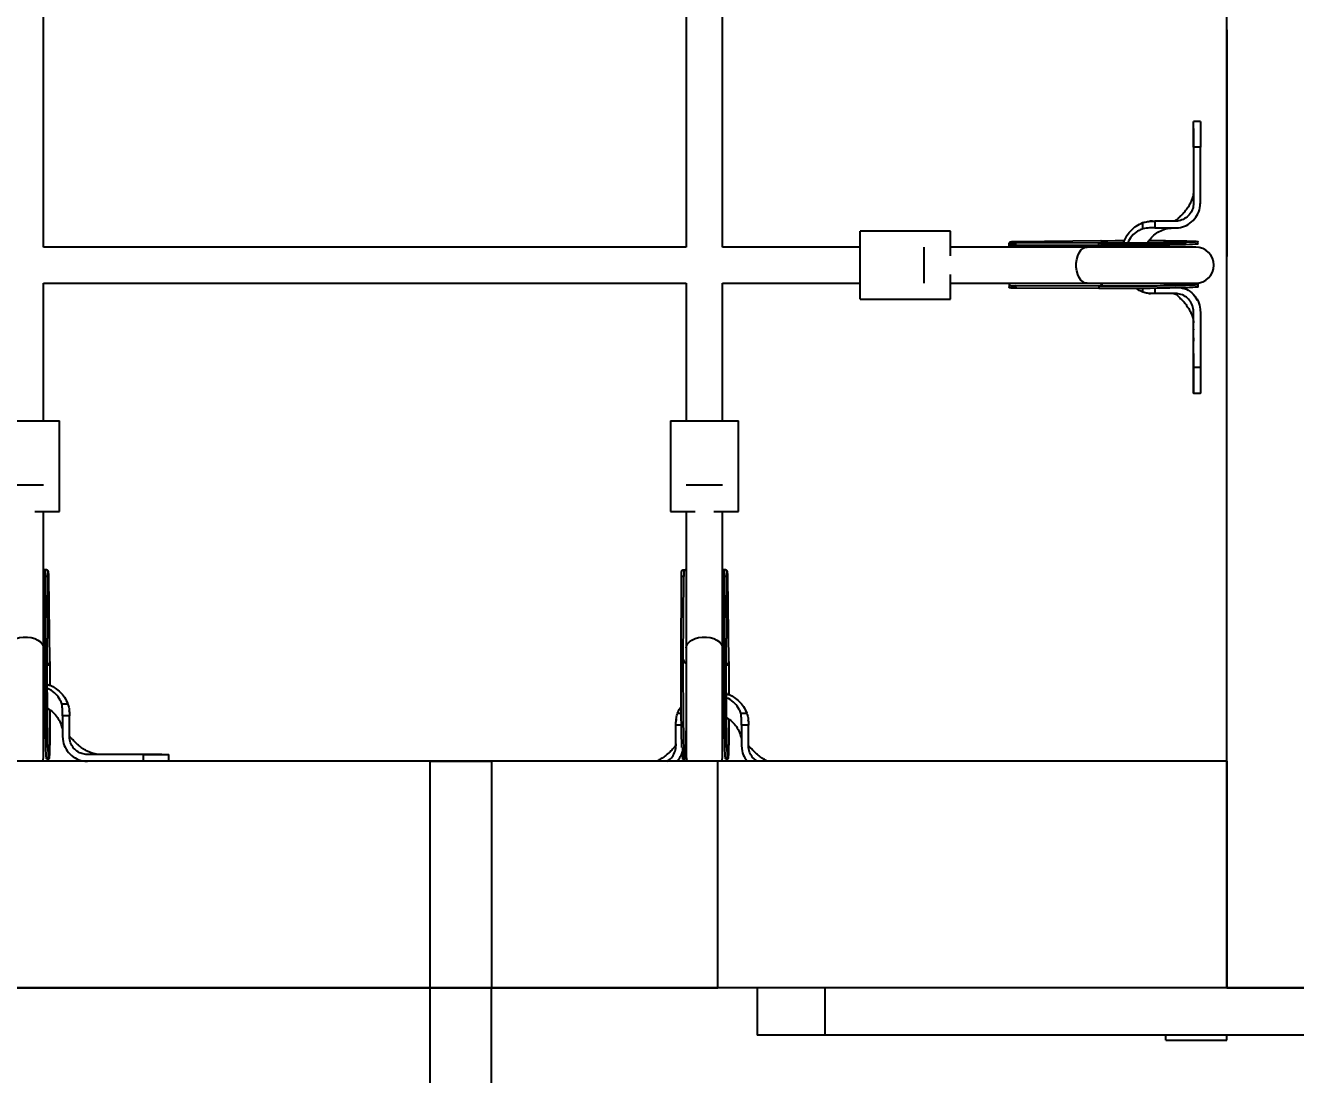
# Model space of a CAD drawing. Header units: millimetres. Extents: x -5107 to 5368, y -4871 to 3692.
# Drawn here: x -513 to 48, y -847 to -383 of the extents above; entities that cross this region are included whole.
import ezdxf

# ---------------------------------------------------------------- set-up
doc = ezdxf.new("R2010")
doc.units = ezdxf.units.MM
for name, color, linetype in [('DIKOM_ОБЪЕКТ', 7, 'Continuous'), ('DIKOM_РАЗМЕР_ЗОНА', 7, 'Continuous'), ('DIKOM_РАЗМЕР_ОБЪЕКТА', 7, 'Continuous')]:
    doc.layers.add(name, color=color, linetype=linetype)
doc.styles.add('style1', font='arial.ttf', dxfattribs={"width": 0.8})
doc.dimstyles.new('1-50', dxfattribs={"dimtxt": 300, "dimasz": 200, "dimexe": 100, "dimexo": 0, "dimgap": 100, "dimtad": 1, "dimdec": 0, "dimtxsty": 'style1', "dimcen": 0, "dimclrd": 7, "dimclre": 7, "dimadec": 1, "dimazin": 2, "dimtfac": 1, "dimtdec": 0, "dimtmove": 0, "dimatfit": 3, "dimfxl": 0, "dimlwd": 25, "dimlwe": 18, "dimarcsym": 0})

# ---------------------------------------------------------------- blocks, each defined once
blk = doc.blocks.new('*D0')
at = {"layer": 'Defpoints', "color": 0, "transparency": 16777216}
for p in [(3367.78, -130.77), (-2832.22, -728.12), (3367.78, -4175)]:
    blk.add_point(p, dxfattribs=at)
at = {"layer": 'DIKOM_РАЗМЕР_ОБЪЕКТА', "color": 7, "lineweight": 18, "transparency": 16777216}
for p, q in [((3367.78, -130.77), (3367.78, -4275)), ((-2832.22, -728.12), (-2832.22, -4275))]:
    blk.add_line(p, q, dxfattribs=at)
at = {"layer": 'DIKOM_РАЗМЕР_ОБЪЕКТА', "color": 7, "lineweight": 25, "transparency": 16777216}
blk.add_line((-2632.22, -4175), (3167.78, -4175), dxfattribs=at)
at = {"layer": 'DIKOM_РАЗМЕР_ОБЪЕКТА', "color": 7, "transparency": 16777216}
for points in [[(-2632.22, -4141.67), (-2632.22, -4208.33), (-2832.22, -4175)], [(3167.78, -4141.67), (3167.78, -4208.33), (3367.78, -4175)]]:
    blk.add_solid(points, dxfattribs=at)
at = {"layer": 'DIKOM_РАЗМЕР_ОБЪЕКТА', "color": 0, "transparency": 16777216, "insert": (267.78, -3921.83), "char_height": 300, "attachment_point": 5, "style": 'style1'}
blk.add_mtext('6200', dxfattribs=at)
blk = doc.blocks.new('*D2')
at = {"layer": 'Defpoints', "color": 0, "transparency": 16777216}
for p in [(5367.78, -33.29), (-4332.22, -586.39), (5367.78, -4770.51)]:
    blk.add_point(p, dxfattribs=at)
at = {"layer": 'DIKOM_РАЗМЕР_ЗОНА', "color": 7, "lineweight": 18, "transparency": 16777216}
for p, q in [((5367.78, -33.29), (5367.78, -4870.51)), ((-4332.22, -586.39), (-4332.22, -4870.51))]:
    blk.add_line(p, q, dxfattribs=at)
at = {"layer": 'DIKOM_РАЗМЕР_ЗОНА', "color": 7, "lineweight": 25, "transparency": 16777216}
blk.add_line((-4132.22, -4770.51), (5167.78, -4770.51), dxfattribs=at)
at = {"layer": 'DIKOM_РАЗМЕР_ЗОНА', "color": 7, "transparency": 16777216}
for points in [[(-4132.22, -4737.18), (-4132.22, -4803.85), (-4332.22, -4770.51)], [(5167.78, -4737.18), (5167.78, -4803.85), (5367.78, -4770.51)]]:
    blk.add_solid(points, dxfattribs=at)
at = {"layer": 'DIKOM_РАЗМЕР_ЗОНА', "color": 0, "transparency": 16777216, "insert": (517.78, -4517.34), "char_height": 300, "attachment_point": 5, "style": 'style1'}
blk.add_mtext('9700', dxfattribs=at)

msp = doc.modelspace()

# ---------------------------------------------------------------- linework, layer by layer
at = {"layer": 'DIKOM_ОБЪЕКТ'}
for p, q in [((17.78, -808.29), (17.78, 491.71)), ((-505.09, -481.17), (-505.09, -197.17)), ((-221.09, -197.17), (-221.09, -481.17)), ((-205.09, -481.17), (-205.09, -197.17)), ((17.78, -385.29), (17.78, -485.29)), ((6.03, -425.72), (3.03, -425.72)), ((3.03, -432.86), (3.03, -425.75)), ((3.03, -437.01), (3.03, -461.71)), ((6.03, -437.01), (3.03, -437.01)), ((6.03, -461.72), (6.03, -437.01)), ((-19.32, -473.11), (-19.32, -470.39)), ((-15.12, -469.74), (-16.32, -469.77)), ((-15.62, -469.76), (-16.32, -469.81)), ((-14.11, -469.72), (-14.11, -472.72)), ((-5.97, -469.72), (-14.11, -469.72)), ((-4.97, -469.72), (-5.97, -469.72)), ((-104.32, -474.17), (-144.32, -474.17)), ((-144.32, -504.17), (-144.32, -474.17)), ((-104.32, -485.02), (-104.32, -474.17)), ((-14.11, -472.72), (-5.97, -472.72)), ((-5.97, -472.72), (-4.97, -472.72)), ((-221.09, -481.17), (-505.09, -481.17)), ((-144.32, -481.17), (-205.09, -481.17)), ((-116.04, -497.17), (-116.04, -481.17)), ((-44.04, -481.17), (-104.32, -481.17)), ((-78.53, -479.69), (-78.52, -480.74)), ((-38.89, -479.49), (-76.86, -479.3)), ((-38.97, -479.49), (-75.65, -479.31)), ((-75.65, -479.31), (-75.65, -480.31)), ((-38.97, -480.49), (-75.65, -480.31)), ((-38, -478.41), (-75.26, -478.84)), ((3.96, -481.17), (-44.04, -481.17)), ((-38.97, -479.49), (-38.97, -480.49)), ((-38.89, -479.49), (-38.97, -479.49)), ((-38.82, -480.49), (-38.23, -480.65)), ((4.97, -479.78), (4.96, -478.78)), ((-104.32, -504.17), (-104.32, -493.32)), ((-505.09, -497.17), (-221.09, -497.17)), ((-505.09, -557.94), (-505.09, -497.17)), ((-221.09, -497.17), (-221.09, -557.94)), ((-205.09, -497.17), (-144.32, -497.17)), ((-205.09, -557.94), (-205.09, -497.17)), ((-104.32, -497.17), (-44.04, -497.17)), ((-78.46, -497.72), (-78.45, -498.77)), ((-38.9, -498.49), (-75.58, -498.3)), ((-75.58, -498.3), (-75.57, -499.3)), ((-38.89, -499.49), (-75.57, -499.3)), ((-44.04, -497.17), (3.96, -497.17)), ((-38.9, -498.49), (-38.89, -499.49)), ((-19.32, -501.06), (-19.32, -499.45)), ((-14.11, -499.4), (-14.11, -501.72)), ((5.04, -498.78), (5.04, -497.78)), ((-144.32, -504.17), (-104.32, -504.17)), ((-16.74, -501.63), (-16.05, -501.66)), ((-5.97, -501.72), (-14.11, -501.72)), ((-4.97, -501.72), (-5.97, -501.72)), ((3.81, -503.11), (3.07, -502.29)), ((4.77, -504.75), (3.73, -502.99)), ((3.03, -534.44), (3.03, -509.72)), ((6.03, -509.72), (6.03, -534.44)), ((6.03, -534.44), (3.03, -534.44)), ((3.03, -537.23), (3.03, -538.5)), ((3.03, -540.45), (3.03, -545.71)), ((3.03, -545.72), (6.03, -545.72)), ((-528.09, -557.94), (-498.09, -557.94)), ((-498.09, -597.94), (-498.09, -557.94)), ((-228.09, -557.94), (-228.09, -597.94)), ((-228.09, -557.94), (-198.09, -557.94)), ((-198.09, -597.94), (-198.09, -557.94)), ((-521.09, -586.23), (-505.09, -586.23)), ((-221.09, -586.23), (-205.09, -586.23)), ((-508.95, -597.94), (-498.09, -597.94)), ((-505.09, -658.23), (-505.09, -597.94)), ((-228.09, -597.94), (-217.24, -597.94)), ((-221.09, -597.94), (-221.09, -658.23)), ((-208.95, -597.94), (-198.09, -597.94)), ((-205.09, -658.23), (-205.09, -597.94)), ((-503.62, -623.74), (-504.67, -623.74)), ((-504.42, -663.3), (-504.23, -626.62)), ((-503.23, -626.61), (-504.23, -626.62)), ((-503.42, -663.38), (-503.22, -625.41)), ((-503.42, -663.29), (-503.23, -626.61)), ((-502.33, -664.27), (-502.77, -627)), ((-223.41, -663.37), (-223.23, -626.69)), ((-222.23, -626.69), (-223.23, -626.69)), ((-221.64, -623.81), (-222.7, -623.81)), ((-222.41, -663.37), (-222.23, -626.69)), ((-203.62, -623.74), (-204.67, -623.74)), ((-204.42, -663.3), (-204.23, -626.62)), ((-203.23, -626.61), (-204.23, -626.62)), ((-203.42, -663.38), (-203.22, -625.41)), ((-203.42, -663.29), (-203.23, -626.61)), ((-202.33, -664.27), (-202.77, -627)), ((-505.09, -706.23), (-505.09, -658.23)), ((-221.09, -658.23), (-221.09, -706.23)), ((-205.09, -706.23), (-205.09, -658.23)), ((-504.42, -663.45), (-504.57, -664.04)), ((-503.42, -663.29), (-504.42, -663.3)), ((-503.42, -663.38), (-503.42, -663.29)), ((-222.41, -663.37), (-223.41, -663.37)), ((-204.42, -663.45), (-204.57, -664.04)), ((-203.42, -663.29), (-204.42, -663.3)), ((-203.42, -663.38), (-203.42, -663.29)), ((-504.42, -675.79), (-505.09, -675.54)), ((-505.09, -684.17), (-504.36, -684.49)), ((-497.03, -682.94), (-494.32, -682.94)), ((-204.4, -679.91), (-205.09, -679.65)), ((-493.65, -688.15), (-496.65, -688.15)), ((-496.65, -688.15), (-496.65, -696.29)), ((-493.68, -686.64), (-493.73, -685.94)), ((-493.68, -686.66), (-493.7, -685.94)), ((-493.65, -696.29), (-493.65, -688.15)), ((-225.56, -689.64), (-225.58, -690.33)), ((-224.98, -687.06), (-223.34, -687.06)), ((-205.09, -688.29), (-204.32, -688.63)), ((-197.03, -687.06), (-194.32, -687.06)), ((-193.68, -690.76), (-193.73, -690.06)), ((-193.68, -690.78), (-193.7, -690.06)), ((-225.65, -700.41), (-225.65, -692.27)), ((-223.27, -692.27), (-225.65, -692.27)), ((-193.65, -692.27), (-196.65, -692.27)), ((-196.65, -692.27), (-196.65, -700.41)), ((-193.65, -700.41), (-193.65, -692.27)), ((-496.65, -696.29), (-496.65, -697.29)), ((-493.65, -697.29), (-493.65, -696.29)), ((-225.65, -701.41), (-225.65, -700.41)), ((-196.65, -700.41), (-196.65, -701.41)), ((-193.65, -701.41), (-193.65, -700.41)), ((-460.93, -705.29), (-485.63, -705.29)), ((-460.93, -708.29), (-460.93, -705.29)), ((-449.65, -708.29), (-449.65, -705.29)), ((17.78, -708.29), (-1332.22, -708.29)), ((-503.71, -707.23), (-502.71, -707.23)), ((-334.22, -808.29), (-334.22, -708.29)), ((-334.22, -708.29), (-307.22, -708.29)), ((-307.22, -708.29), (-307.22, -808.29)), ((-207.22, -708.29), (-307.22, -708.29)), ((-222.71, -707.31), (-221.71, -707.3)), ((-207.22, -808.29), (-207.22, -708.29)), ((-203.71, -707.23), (-202.71, -707.23)), ((17.78, -708.29), (17.78, -808.29)), ((17.78, -708.29), (17.78, -808.29)), ((17.78, -808.29), (-1332.22, -808.29)), ((-980.22, -808.29), (-334.22, -808.29)), ((-334.22, -861.88), (-334.22, -808.29)), ((-334.22, -808.29), (-307.22, -808.29)), ((-307.22, -808.29), (-207.22, -808.29)), ((-307.22, -861.88), (-307.22, -808.29)), ((-189.79, -808.29), (-189.79, -829.29)), ((-159.79, -829.29), (-159.79, -808.29)), ((117.78, -808.29), (-159.79, -808.29)), ((117.78, -808.29), (17.78, -808.29)), ((17.78, -808.29), (117.78, -808.29)), ((-159.79, -829.29), (-189.79, -829.29)), ((117.78, -829.29), (-159.79, -829.29)), ((-9.22, -831.41), (-9.22, -829.29)), ((17.78, -831.41), (17.78, -829.29)), ((-9.22, -831.41), (17.78, -831.41))]:
    msp.add_line(p, q, dxfattribs=at)
at = {"layer": 'DIKOM_ОБЪЕКТ', "flags": 128}
for points in [[(-44.04, -497.17), (-44.81, -497.06), (-45.81, -496.6), (-46.73, -495.79), (-47.52, -494.67), (-48.15, -493.29), (-48.58, -491.72), (-48.81, -490.03), (-48.81, -488.3), (-48.58, -486.62), (-48.15, -485.05), (-47.52, -483.67), (-46.73, -482.55), (-45.81, -481.74), (-44.81, -481.28), (-44.04, -481.17)], [(-16.51, -478.31), (-15.27, -478.31), (-12.22, -478.32), (-9.33, -478.34), (-6.63, -478.37), (-4.15, -478.4), (-1.93, -478.44), (0.02, -478.48), (1.67, -478.53), (3, -478.59), (3.99, -478.64), (4.64, -478.7), (4.94, -478.76), (4.89, -478.83), (4.47, -478.89), (3.71, -478.96), (2.61, -479.02), (1.17, -479.08), (-0.58, -479.14), (-2.61, -479.2), (-4.92, -479.26), (-7.47, -479.31), (-10.24, -479.35), (-13.18, -479.39), (-16.28, -479.43), (-19.48, -479.46), (-22.76, -479.48), (-26.08, -479.5), (-29.4, -479.51), (-32.68, -479.51), (-35.88, -479.5), (-38.97, -479.49), (-38.97, -479.49)], [(4.97, -479.78), (4.89, -479.83), (4.48, -479.89), (3.71, -479.96), (2.61, -480.02), (1.18, -480.08), (-0.57, -480.14), (-2.61, -480.2), (-4.92, -480.26), (-7.47, -480.31), (-10.23, -480.35), (-13.18, -480.39), (-16.27, -480.43), (-19.48, -480.46), (-22.76, -480.48), (-26.08, -480.5), (-29.4, -480.51), (-32.68, -480.51), (-35.88, -480.5), (-38.97, -480.49)], [(-38.23, -480.65), (-38.21, -480.65), (-37.52, -481.17)], [(-38, -478.41), (-34.87, -478.37), (-31.63, -478.35), (-28.34, -478.32), (-27.5, -478.32)], [(-11.66, -497.32), (-9.26, -497.34), (-6.56, -497.37), (-4.08, -497.4), (-1.86, -497.44), (0.09, -497.48), (1.74, -497.53), (3.07, -497.58), (4.07, -497.64), (4.72, -497.7), (5.02, -497.76), (4.96, -497.82), (4.55, -497.89), (3.78, -497.95), (2.68, -498.02), (1.25, -498.08), (-0.5, -498.14), (-2.54, -498.2), (-4.85, -498.25), (-7.4, -498.3), (-10.16, -498.35), (-13.11, -498.39), (-16.2, -498.43), (-19.41, -498.45), (-22.69, -498.48), (-26.01, -498.49), (-29.33, -498.5), (-32.61, -498.51), (-35.81, -498.5), (-38.9, -498.49)], [(5.04, -498.78), (4.96, -498.82), (4.55, -498.89), (3.79, -498.95), (2.68, -499.02), (1.25, -499.08), (-0.5, -499.14), (-2.54, -499.2), (-4.85, -499.25), (-7.4, -499.3), (-10.16, -499.35), (-13.11, -499.39), (-16.2, -499.43), (-19.41, -499.45), (-22.69, -499.48), (-26.01, -499.49), (-29.32, -499.5), (-32.6, -499.51), (-35.81, -499.5), (-38.89, -499.49)], [(-521.09, -658.23), (-520.99, -657.45), (-520.53, -656.45), (-519.72, -655.53), (-518.6, -654.74), (-517.22, -654.11), (-515.65, -653.68), (-513.96, -653.46), (-512.23, -653.46), (-510.54, -653.68), (-508.97, -654.11), (-507.59, -654.74), (-506.47, -655.53), (-505.66, -656.45), (-505.2, -657.45), (-505.09, -658.23)], [(-221.09, -658.23), (-220.99, -657.45), (-220.53, -656.45), (-219.72, -655.53), (-218.6, -654.74), (-217.22, -654.11), (-215.65, -653.68), (-213.96, -653.46), (-212.23, -653.46), (-210.54, -653.68), (-208.97, -654.11), (-207.59, -654.74), (-206.47, -655.53), (-205.66, -656.45), (-205.2, -657.45), (-205.09, -658.23)], [(-504.57, -664.04), (-504.58, -664.05), (-505.09, -664.74)], [(-503.71, -707.23), (-503.75, -707.15), (-503.82, -706.74), (-503.88, -705.98), (-503.94, -704.87), (-504.01, -703.44), (-504.07, -701.69), (-504.13, -699.65), (-504.18, -697.34), (-504.23, -694.79), (-504.28, -692.03), (-504.32, -689.08), (-504.35, -685.99), (-504.38, -682.78), (-504.4, -679.5), (-504.42, -676.18), (-504.43, -672.87), (-504.43, -669.59), (-504.43, -666.38), (-504.42, -663.3)], [(-502.23, -685.76), (-502.23, -686.99), (-502.25, -690.04), (-502.27, -692.93), (-502.29, -695.63), (-502.33, -698.11), (-502.36, -700.33), (-502.41, -702.28), (-502.46, -703.93), (-502.51, -705.26), (-502.57, -706.26), (-502.63, -706.91), (-502.69, -707.21), (-502.75, -707.15), (-502.82, -706.74), (-502.88, -705.97), (-502.94, -704.87), (-503.01, -703.43), (-503.07, -701.69), (-503.13, -699.65), (-503.18, -697.34), (-503.23, -694.79), (-503.28, -692.03), (-503.32, -689.08), (-503.35, -685.99), (-503.38, -682.78), (-503.4, -679.5), (-503.42, -676.18), (-503.43, -672.86), (-503.43, -669.58), (-503.43, -666.38), (-503.42, -663.29), (-503.42, -663.29)], [(-502.33, -664.27), (-502.3, -667.4), (-502.27, -670.63), (-502.25, -673.93), (-502.24, -674.76)], [(-223.05, -702.19), (-223.06, -701.77), (-223.12, -699.73), (-223.18, -697.42), (-223.23, -694.87), (-223.27, -692.1), (-223.31, -689.16), (-223.35, -686.06), (-223.38, -682.86), (-223.4, -679.58), (-223.42, -676.26), (-223.43, -672.94), (-223.43, -669.66), (-223.42, -666.46), (-223.41, -663.37)], [(-221.28, -694.78), (-221.29, -695.71), (-221.32, -698.18), (-221.36, -700.41), (-221.4, -702.36), (-221.45, -704), (-221.51, -705.33), (-221.56, -706.33), (-221.62, -706.98), (-221.68, -707.28), (-221.75, -707.22), (-221.81, -706.81), (-221.88, -706.05), (-221.94, -704.94), (-222, -703.51), (-222.06, -701.76), (-222.12, -699.72), (-222.18, -697.41), (-222.23, -694.86), (-222.27, -692.1), (-222.31, -689.15), (-222.35, -686.06), (-222.38, -682.85), (-222.4, -679.57), (-222.42, -676.25), (-222.43, -672.94), (-222.43, -669.66), (-222.42, -666.45), (-222.41, -663.37)], [(-204.57, -664.04), (-204.58, -664.05), (-205.09, -664.74)], [(-203.71, -707.23), (-203.75, -707.15), (-203.82, -706.74), (-203.88, -705.98), (-203.94, -704.87), (-204.01, -703.44), (-204.07, -701.69), (-204.13, -699.65), (-204.18, -697.34), (-204.23, -694.79), (-204.28, -692.03), (-204.32, -689.08), (-204.35, -685.99), (-204.38, -682.78), (-204.4, -679.5), (-204.42, -676.18), (-204.43, -672.87), (-204.43, -669.59), (-204.43, -666.38), (-204.42, -663.3)], [(-202.25, -689.81), (-202.25, -690.04), (-202.27, -692.93), (-202.29, -695.63), (-202.33, -698.11), (-202.36, -700.33), (-202.41, -702.28), (-202.46, -703.93), (-202.51, -705.26), (-202.57, -706.26), (-202.63, -706.91), (-202.69, -707.21), (-202.75, -707.15), (-202.82, -706.74), (-202.88, -705.97), (-202.94, -704.87), (-203.01, -703.43), (-203.07, -701.69), (-203.13, -699.65), (-203.18, -697.34), (-203.23, -694.79), (-203.28, -692.03), (-203.32, -689.08), (-203.35, -685.99), (-203.38, -682.78), (-203.4, -679.5), (-203.42, -676.18), (-203.43, -672.86), (-203.43, -669.58), (-203.43, -666.38), (-203.42, -663.29)], [(-202.33, -664.27), (-202.3, -667.4), (-202.27, -670.63), (-202.25, -673.93), (-202.23, -677.25), (-202.23, -678.91)], [(-505.36, -708.29), (-505.29, -708.01), (-505.09, -706.23)], [(-221.09, -706.23), (-220.89, -708.01), (-220.82, -708.29)], [(-205.36, -708.29), (-205.29, -708.01), (-205.09, -706.23)]]:
    msp.add_lwpolyline(points, dxfattribs=at)
at = {"layer": 'DIKOM_ОБЪЕКТ'}
for centre, radius, start, end in [((-38.42, -481.08), 2.71, 32.8947, 81.0659), ((3.96, -489.17), 8, 270, 90), ((-39.37, -495.9), 2.63, 280.4208, 331.2065), ((-505.01, -663.85), 2.71, 302.8931, 351.0571), ((-219.83, -662.89), 2.63, 190.4296, 241.2083), ((-205.01, -663.85), 2.71, 302.8931, 351.0571), ((-205.3, -704.2), 17.68, 179.6425, 190.1177)]:
    msp.add_arc(centre, radius, start, end, dxfattribs=at)
for points, knots in [([(3.03, -437.01), (3.03, -436.92), (3.03, -436.51), (3.03, -434.79), (3.03, -432.38), (3.03, -429.84), (3.03, -428.01), (3.03, -426.67), (3.03, -425.86), (3.03, -425.78), (3.03, -425.75)], [0, 0, 0, 0, 0.012377, 0.061895, 0.261122, 0.409634, 0.562453, 0.710964, 0.863783, 1, 1, 1, 1]), ([(6.03, -425.74), (6.03, -425.78), (6.03, -425.87), (6.03, -426.72), (6.03, -428.06), (6.03, -429.93), (6.03, -432.11), (6.03, -434.5), (6.03, -436.16), (6.03, -437.01)], [0, 0, 0, 0, 0.144051, 0.292534, 0.445323, 0.593805, 0.74659, 0.872017, 1, 1, 1, 1]), ([(3.03, -428.83), (3.03, -429.74), (3.03, -432.88), (3.03, -436.01), (3.03, -438.24)], [0, 0, 0, 0, 0.291645, 1, 1, 1, 1]), ([(3.03, -436.35), (3.03, -437.29), (3.03, -439.24), (3.03, -441.74), (3.03, -443.05)], [0, 0, 0, 0, 0.4775545, 1, 1, 1, 1]), ([(3.03, -456.75), (3.01, -457.07), (2.98, -457.67), (2.64, -459.2), (2.09, -460.75), (1.37, -462.26), (0.64, -463.5), (-0.13, -464.61), (-0.86, -465.56), (-1.81, -466.62), (-2.95, -467.67), (-3.82, -468.59), (-4.54, -469.24), (-4.98, -469.55), (-5.19, -469.63), (-5.24, -469.65), (-5.27, -469.66), (-5.29, -469.67), (-5.32, -469.68), (-5.4, -469.7), (-5.41, -469.7), (-5.52, -469.72), (-5.55, -469.72), (-5.87, -469.73), (-6.28, -469.73), (-6.63, -469.72)], [0, 0, 0, 0, 0.12411, 0.238101, 0.339916, 0.425648, 0.508331, 0.557899, 0.611274, 0.676139, 0.757219, 0.823996, 0.864584, 0.883787, 0.887176, 0.888508, 0.889672, 0.890777, 0.8919, 0.894482, 0.911792, 0.925076, 0.932809, 0.941954, 1, 1, 1, 1]), ([(3.01, -456.29), (3.01, -456.36), (3.01, -456.49), (3.01, -456.63), (3.01, -456.69)], [0, 0, 0, 0, 0.498379, 1, 1, 1, 1]), ([(3.03, -461.71), (3.03, -461.8), (3.02, -462.26), (2.9, -463.47), (2.27, -465.41), (0.77, -467.51), (-1.47, -469.08), (-3.51, -469.68), (-4.69, -469.71), (-4.97, -469.72)], [0, 0, 0, 0, 0.022087, 0.1106183, 0.2890236, 0.5028937, 0.7177292, 0.9318425, 1, 1, 1, 1]), ([(-4.97, -472.72), (-4.89, -472.72), (-4.46, -472.72), (-2.81, -472.6), (-0.06, -471.8), (3, -469.61), (5.15, -466.53), (5.96, -463.73), (6.01, -462.11), (6.03, -461.72)], [0, 0, 0, 0, 0.014799, 0.074105, 0.288778, 0.503468, 0.718046, 0.93309, 1, 1, 1, 1]), ([(-28.03, -479.67), (-27.87, -479.21), (-27.43, -477.9), (-26.27, -475.87), (-24.53, -473.68), (-22.23, -471.68), (-20.34, -470.84), (-19.32, -470.39)], [0, 0, 0, 0, 0.11047, 0.31247, 0.528785, 0.744891, 1, 1, 1, 1]), ([(-19.32, -470.39), (-18.66, -470.2), (-17.32, -469.8), (-15.91, -469.75), (-15.19, -469.72)], [0, 0, 0, 0, 0.491574, 1, 1, 1, 1]), ([(-15.19, -469.72), (-15.1, -469.72), (-14.74, -469.72), (-14.38, -469.72), (-14.11, -469.72)], [0, 0, 0, 0, 0.256261, 1, 1, 1, 1]), ([(-19.32, -473.11), (-19.9, -473.32), (-21.49, -473.89), (-23.77, -475.69), (-25.54, -477.78), (-26.04, -479.29), (-26.17, -479.67)], [0, 0, 0, 0, 0.189085, 0.516317, 0.879221, 1, 1, 1, 1]), ([(-14.11, -472.72), (-14.2, -472.72), (-14.62, -472.72), (-15.38, -472.73), (-17.05, -472.69), (-18.35, -472.93), (-19.32, -473.11)], [0, 0, 0, 0, 0.048501, 0.242297, 0.436099, 1, 1, 1, 1]), ([(-17.4, -479.61), (-17.35, -479.49), (-16.93, -478.5), (-15.61, -476.89), (-13.45, -474.95), (-10.79, -473.52), (-8.29, -472.86), (-6.64, -472.73), (-6.03, -472.72), (-5.96, -472.72)], [0, 0, 0, 0, 0.027383, 0.230275, 0.43688, 0.646455, 0.868905, 0.985344, 1, 1, 1, 1]), ([(-75.65, -480.31), (-76.13, -480.3), (-77.1, -480.3), (-78.09, -480.31), (-78.55, -480.51), (-78.57, -480.81), (-78.39, -481.11), (-78.36, -481.17)], [0, 0, 0, 0, 0.2410394, 0.4821156, 0.7199491, 0.9460329, 1, 1, 1, 1]), ([(-78.47, -479.69), (-78.47, -479.6), (-78.48, -479.38), (-77.92, -479.31), (-76.96, -479.3), (-76.07, -479.3), (-75.65, -479.31)], [0, 0, 0, 0, 0.189169, 0.465087, 0.746925, 1, 1, 1, 1]), ([(-75.26, -478.84), (-75.76, -478.85), (-76.76, -478.86), (-77.8, -478.93), (-78.34, -479.1), (-78.32, -479.37), (-78.31, -479.47)], [0, 0, 0, 0, 0.282223, 0.564497, 0.843715, 1, 1, 1, 1]), ([(-0.28, -479.89), (-0.33, -479.84), (-0.48, -479.69), (-1.21, -479.55), (-2.59, -479.46), (-4.36, -479.43), (-6.19, -479.45), (-8.05, -479.48), (-9.95, -479.52), (-12.36, -479.55), (-15.34, -479.59), (-18.92, -479.63), (-22.7, -479.65), (-26.54, -479.67), (-30.29, -479.68), (-34.25, -479.68), (-36.83, -479.67), (-38.15, -479.66)], [0, 0, 0, 0, 0.0379464, 0.1156141, 0.1882818, 0.2554158, 0.3165844, 0.3555622, 0.4026411, 0.4592878, 0.5254945, 0.6012574, 0.6865807, 0.7568705, 0.8325406, 0.9135877, 1, 1, 1, 1]), ([(-78.26, -497.2), (-78.32, -497.31), (-78.53, -497.71), (-78.44, -498.04), (-77.9, -498.25), (-76.93, -498.3), (-76.03, -498.3), (-75.58, -498.3)], [0, 0, 0, 0, 0.099883, 0.334583, 0.554527, 0.779422, 1, 1, 1, 1]), ([(-75.57, -499.3), (-76.06, -499.3), (-77.03, -499.3), (-77.99, -499.23), (-78.46, -499.09), (-78.41, -498.84), (-78.4, -498.77)], [0, 0, 0, 0, 0.295006, 0.590092, 0.881908, 1, 1, 1, 1]), ([(-2.37, -499.19), (-1.61, -499.37), (0.37, -499.83), (3.02, -501.9), (5.18, -504.96), (5.97, -507.76), (6.02, -509.36), (6.03, -509.72)], [0, 0, 0, 0, 0.160189, 0.415607, 0.669911, 0.924306, 1, 1, 1, 1]), ([(-19.32, -501.06), (-19.76, -500.9), (-20.78, -500.53), (-21.64, -499.85), (-22.13, -499.47)], [0, 0, 0, 0, 0.433516, 1, 1, 1, 1]), ([(-15.19, -501.72), (-15.89, -501.7), (-17.3, -501.65), (-18.64, -501.26), (-19.32, -501.06)], [0, 0, 0, 0, 0.492162, 1, 1, 1, 1]), ([(-14.11, -501.72), (-14.2, -501.72), (-14.56, -501.72), (-14.92, -501.72), (-15.19, -501.72)], [0, 0, 0, 0, 0.256578, 1, 1, 1, 1]), ([(-5.79, -501.72), (-5.7, -501.72), (-5.52, -501.73), (-5.48, -501.74), (-5.43, -501.74), (-5.35, -501.76), (-5.31, -501.77), (-5.29, -501.78), (-5.25, -501.8), (-5.19, -501.82), (-4.95, -501.92), (-4.25, -502.45), (-3.34, -503.36), (-2.08, -504.55), (-1.07, -505.64), (-0.36, -506.52), (0.3, -507.44), (1, -508.54), (1.77, -509.97), (2.48, -511.71), (2.96, -513.53), (3.01, -514.23), (3.03, -514.59)], [0, 0, 0, 0, 0.018195, 0.034399, 0.052858, 0.056721, 0.058314, 0.059792, 0.06126, 0.062954, 0.067435, 0.091975, 0.171069, 0.268638, 0.337574, 0.396375, 0.442786, 0.502187, 0.593499, 0.710965, 0.847912, 1, 1, 1, 1]), ([(3.03, -509.72), (3.02, -509.5), (2.99, -508.38), (2.46, -506.39), (0.95, -504.12), (-1.24, -502.48), (-3.34, -501.79), (-4.61, -501.74), (-4.97, -501.72)], [0, 0, 0, 0, 0.054127, 0.268334, 0.482541, 0.697299, 0.912, 1, 1, 1, 1]), ([(3.61, -502.84), (3.57, -502.79), (3.48, -502.68), (3.37, -502.56), (3.32, -502.5)], [0, 0, 0, 0, 0.499801, 1, 1, 1, 1]), ([(3.01, -517.39), (3.01, -517.43), (3.01, -517.53), (3.01, -517.63), (3.01, -517.68)], [0, 0, 0, 0, 0.4996019, 1, 1, 1, 1]), ([(3.03, -521.27), (3.03, -521.26), (3.03, -521.19), (3.03, -521.59), (3.02, -522.14), (3.02, -522.65), (3.03, -522.74)], [0, 0, 0, 0, 0.1064355, 0.5082829, 0.9101003, 1, 1, 1, 1]), ([(3.03, -528.12), (3.03, -529.43), (3.03, -531.94), (3.03, -533.9), (3.03, -534.83)], [0, 0, 0, 0, 0.52253, 1, 1, 1, 1]), ([(3.03, -532.85), (3.03, -534.15), (3.03, -536.64), (3.03, -538.97), (3.03, -540.09)], [0, 0, 0, 0, 0.52184, 1, 1, 1, 1]), ([(3.03, -545.7), (3.03, -545.71), (3.03, -545.8), (3.03, -545.45), (3.03, -544.59), (3.03, -543.16), (3.03, -541.22), (3.03, -538.45), (3.03, -535.95), (3.03, -534.44)], [0, 0, 0, 0, 0.012296, 0.165144, 0.313683, 0.466531, 0.615072, 0.767919, 1, 1, 1, 1]), ([(3.03, -537.45), (3.03, -538.07), (3.03, -539.28), (3.03, -540.06), (3.03, -540.45)], [0, 0, 0, 0, 0.507945, 1, 1, 1, 1]), ([(6.03, -534.44), (6.03, -534.52), (6.03, -534.9), (6.03, -536.48), (6.03, -538.79), (6.03, -541.31), (6.03, -543.21), (6.03, -544.64), (6.03, -545.46), (6.03, -545.81), (6.03, -545.71), (6.03, -545.71)], [0, 0, 0, 0, 0.011392, 0.056971, 0.240204, 0.388695, 0.541489, 0.689978, 0.842775, 0.991264, 1, 1, 1, 1]), ([(-504.23, -626.62), (-504.23, -626.13), (-504.22, -625.16), (-504.23, -624.17), (-504.43, -623.71), (-504.73, -623.7), (-505.04, -623.87), (-505.09, -623.91)], [0, 0, 0, 0, 0.241016, 0.482107, 0.719941, 0.946044, 1, 1, 1, 1]), ([(-503.61, -623.79), (-503.53, -623.79), (-503.31, -623.78), (-503.23, -624.35), (-503.22, -625.31), (-503.23, -626.19), (-503.23, -626.61)], [0, 0, 0, 0, 0.189184, 0.465129, 0.746967, 1, 1, 1, 1]), ([(-502.77, -627), (-502.77, -626.5), (-502.78, -625.5), (-502.86, -624.47), (-503.02, -623.93), (-503.3, -623.95), (-503.4, -623.96)], [0, 0, 0, 0, 0.282213, 0.564506, 0.843704, 1, 1, 1, 1]), ([(-223.23, -626.69), (-223.23, -626.21), (-223.22, -625.23), (-223.15, -624.27), (-223.01, -623.81), (-222.77, -623.85), (-222.7, -623.87)], [0, 0, 0, 0, 0.294992, 0.590074, 0.881899, 1, 1, 1, 1]), ([(-221.12, -624.01), (-221.24, -623.94), (-221.63, -623.73), (-221.97, -623.82), (-222.17, -624.36), (-222.22, -625.33), (-222.23, -626.24), (-222.23, -626.69)], [0, 0, 0, 0, 0.099892, 0.334591, 0.554524, 0.779414, 1, 1, 1, 1]), ([(-204.23, -626.62), (-204.23, -626.13), (-204.22, -625.16), (-204.23, -624.17), (-204.43, -623.71), (-204.73, -623.7), (-205.04, -623.87), (-205.09, -623.91)], [0, 0, 0, 0, 0.241019, 0.482112, 0.719957, 0.946043, 1, 1, 1, 1]), ([(-203.62, -623.79), (-203.53, -623.79), (-203.31, -623.78), (-203.23, -624.35), (-203.22, -625.31), (-203.23, -626.19), (-203.23, -626.61)], [0, 0, 0, 0, 0.189182, 0.465133, 0.746968, 1, 1, 1, 1]), ([(-202.77, -627), (-202.77, -626.5), (-202.78, -625.5), (-202.86, -624.47), (-203.02, -623.93), (-203.3, -623.95), (-203.4, -623.96)], [0, 0, 0, 0, 0.282215, 0.564505, 0.843704, 1, 1, 1, 1]), ([(-503.81, -701.99), (-503.76, -701.94), (-503.61, -701.79), (-503.47, -701.05), (-503.38, -699.67), (-503.36, -697.9), (-503.37, -696.07), (-503.41, -694.22), (-503.44, -692.32), (-503.48, -689.91), (-503.51, -686.93), (-503.55, -683.34), (-503.58, -679.56), (-503.6, -675.73), (-503.6, -671.97), (-503.6, -668.01), (-503.59, -665.44), (-503.59, -664.11)], [0, 0, 0, 0, 0.0379462, 0.1156134, 0.1882832, 0.2554135, 0.3165839, 0.3555636, 0.4026444, 0.4592892, 0.5254961, 0.6012636, 0.6865848, 0.7568747, 0.8325426, 0.9135875, 1, 1, 1, 1]), ([(-203.81, -701.99), (-203.76, -701.94), (-203.61, -701.79), (-203.47, -701.05), (-203.38, -699.67), (-203.36, -697.9), (-203.37, -696.07), (-203.41, -694.22), (-203.44, -692.32), (-203.48, -689.91), (-203.51, -686.93), (-203.55, -683.34), (-203.58, -679.56), (-203.6, -675.73), (-203.6, -671.97), (-203.6, -668.01), (-203.59, -665.44), (-203.59, -664.11)], [0, 0, 0, 0, 0.037947, 0.115614, 0.188284, 0.255414, 0.316584, 0.355564, 0.402645, 0.459289, 0.525496, 0.601264, 0.686585, 0.756875, 0.832543, 0.913588, 1, 1, 1, 1]), ([(-505.09, -673.75), (-504.97, -673.77), (-504.75, -673.81), (-504.53, -673.9), (-504.43, -673.94)], [0, 0, 0, 0, 0.527142, 1, 1, 1, 1]), ([(-503.6, -674.24), (-503.13, -674.39), (-501.83, -674.83), (-499.79, -676), (-497.61, -677.74), (-495.6, -680.03), (-494.77, -681.92), (-494.32, -682.94)], [0, 0, 0, 0, 0.110482, 0.312481, 0.528792, 0.744901, 1, 1, 1, 1]), ([(-497.03, -682.94), (-497.24, -682.36), (-497.81, -680.78), (-499.61, -678.5), (-501.7, -676.73), (-503.21, -676.22), (-503.59, -676.09)], [0, 0, 0, 0, 0.189053, 0.516321, 0.879187, 1, 1, 1, 1]), ([(-205.09, -677.86), (-204.97, -677.89), (-204.74, -677.93), (-204.52, -678.02), (-204.41, -678.06)], [0, 0, 0, 0, 0.512256, 1, 1, 1, 1]), ([(-203.58, -678.36), (-203.12, -678.51), (-201.82, -678.95), (-199.79, -680.11), (-197.61, -681.85), (-195.6, -684.15), (-194.77, -686.04), (-194.32, -687.06)], [0, 0, 0, 0, 0.109355, 0.311638, 0.52819, 0.744567, 1, 1, 1, 1]), ([(-496.65, -688.15), (-496.65, -688.07), (-496.65, -687.64), (-496.65, -686.88), (-496.62, -685.21), (-496.86, -683.91), (-497.03, -682.94)], [0, 0, 0, 0, 0.048434, 0.242252, 0.436054, 1, 1, 1, 1]), ([(-494.32, -682.94), (-494.12, -683.6), (-493.72, -684.94), (-493.67, -686.35), (-493.65, -687.07)], [0, 0, 0, 0, 0.491621, 1, 1, 1, 1]), ([(-224.98, -687.06), (-224.82, -686.62), (-224.44, -685.58), (-223.76, -684.7), (-223.36, -684.2)], [0, 0, 0, 0, 0.425826, 1, 1, 1, 1]), ([(-197.03, -687.06), (-197.24, -686.48), (-197.81, -684.89), (-199.61, -682.61), (-201.69, -680.85), (-203.2, -680.34), (-203.57, -680.22)], [0, 0, 0, 0, 0.189498, 0.517512, 0.881272, 1, 1, 1, 1]), ([(-503.53, -684.86), (-503.42, -684.91), (-502.42, -685.33), (-500.81, -686.66), (-498.87, -688.81), (-497.45, -691.47), (-496.78, -693.97), (-496.65, -695.62), (-496.65, -696.24), (-496.65, -696.3)], [0, 0, 0, 0, 0.027379, 0.230276, 0.436879, 0.646445, 0.868896, 0.985319, 1, 1, 1, 1]), ([(-493.65, -687.07), (-493.65, -687.17), (-493.65, -687.52), (-493.65, -687.88), (-493.65, -688.15)], [0, 0, 0, 0, 0.256289, 1, 1, 1, 1]), ([(-225.65, -691.19), (-225.62, -690.49), (-225.58, -689.08), (-225.18, -687.74), (-224.98, -687.06)], [0, 0, 0, 0, 0.492151, 1, 1, 1, 1]), ([(-203.49, -689), (-203.38, -689.04), (-202.41, -689.46), (-200.81, -690.77), (-198.87, -692.93), (-197.45, -695.59), (-196.78, -698.09), (-196.65, -699.74), (-196.65, -700.35), (-196.65, -700.42)], [0, 0, 0, 0, 0.023861, 0.2275, 0.434826, 0.645154, 0.868422, 0.985265, 1, 1, 1, 1]), ([(-196.65, -692.27), (-196.65, -692.18), (-196.65, -691.76), (-196.65, -690.99), (-196.62, -689.33), (-196.86, -688.03), (-197.03, -687.06)], [0, 0, 0, 0, 0.048433, 0.242251, 0.436054, 1, 1, 1, 1]), ([(-194.32, -687.06), (-194.12, -687.72), (-193.72, -689.06), (-193.67, -690.47), (-193.65, -691.19)], [0, 0, 0, 0, 0.491622, 1, 1, 1, 1]), ([(-480.68, -705.29), (-480.99, -705.28), (-481.59, -705.25), (-483.12, -704.9), (-484.68, -704.35), (-486.18, -703.64), (-487.42, -702.9), (-488.54, -702.14), (-489.48, -701.41), (-490.54, -700.45), (-491.59, -699.31), (-492.51, -698.44), (-493.16, -697.73), (-493.47, -697.28), (-493.55, -697.08), (-493.57, -697.03), (-493.58, -697), (-493.59, -696.97), (-493.6, -696.95), (-493.63, -696.86), (-493.63, -696.85), (-493.64, -696.75), (-493.65, -696.71), (-493.65, -696.39), (-493.65, -695.99), (-493.65, -695.64)], [0, 0, 0, 0, 0.1241116, 0.238102, 0.3399196, 0.4256491, 0.5083288, 0.5578998, 0.6112689, 0.676139, 0.7572192, 0.8239919, 0.8645847, 0.8837839, 0.8871753, 0.8885119, 0.88968, 0.8907707, 0.8918988, 0.8944803, 0.9117907, 0.9250775, 0.9328075, 0.9419545, 1, 1, 1, 1]), ([(-225.65, -692.27), (-225.65, -692.18), (-225.65, -691.82), (-225.65, -691.46), (-225.65, -691.19)], [0, 0, 0, 0, 0.256276, 1, 1, 1, 1]), ([(-193.65, -691.19), (-193.65, -691.28), (-193.65, -691.64), (-193.65, -692), (-193.65, -692.27)], [0, 0, 0, 0, 0.256289, 1, 1, 1, 1]), ([(-496.65, -697.29), (-496.65, -697.38), (-496.64, -697.8), (-496.53, -699.46), (-495.73, -702.2), (-493.53, -705.26), (-490.45, -707.42), (-487.65, -708.23), (-486.03, -708.28), (-485.65, -708.29)], [0, 0, 0, 0, 0.014813, 0.074113, 0.288782, 0.503466, 0.718061, 0.933096, 1, 1, 1, 1]), ([(-485.63, -705.29), (-485.73, -705.29), (-486.19, -705.29), (-487.39, -705.16), (-489.33, -704.54), (-491.44, -703.03), (-493.01, -700.8), (-493.6, -698.76), (-493.64, -697.58), (-493.65, -697.29)], [0, 0, 0, 0, 0.0220677, 0.1105991, 0.2890238, 0.502895, 0.7177182, 0.9318332, 1, 1, 1, 1]), ([(-225.65, -700.58), (-225.65, -700.68), (-225.65, -700.86), (-225.66, -700.9), (-225.67, -700.95), (-225.69, -701.03), (-225.7, -701.06), (-225.71, -701.09), (-225.72, -701.13), (-225.74, -701.19), (-225.84, -701.43), (-226.38, -702.13), (-227.28, -703.04), (-228.48, -704.3), (-229.57, -705.31), (-230.45, -706.02), (-231.37, -706.68), (-232.46, -707.38), (-233.49, -707.96), (-234.14, -708.21), (-234.34, -708.29)], [0, 0, 0, 0, 0.028721, 0.054313, 0.08346, 0.089557, 0.092085, 0.094399, 0.096739, 0.0994, 0.106486, 0.145224, 0.270116, 0.424207, 0.533049, 0.625904, 0.699188, 0.792987, 0.937183, 1, 1, 1, 1]), ([(-229.75, -708.29), (-229.19, -707.96), (-227.85, -707.18), (-226.42, -705.12), (-225.72, -703.04), (-225.66, -701.77), (-225.65, -701.41)], [0, 0, 0, 0, 0.229873, 0.54948, 0.869006, 1, 1, 1, 1]), ([(-196.65, -701.41), (-196.65, -701.49), (-196.64, -701.92), (-196.52, -703.57), (-195.91, -706), (-194.59, -707.63), (-194.05, -708.29)], [0, 0, 0, 0, 0.0339306, 0.1697601, 0.6614972, 1, 1, 1, 1]), ([(-184.99, -708.29), (-185.39, -708.11), (-186.25, -707.72), (-187.42, -707.02), (-188.54, -706.25), (-189.48, -705.52), (-190.54, -704.57), (-191.59, -703.43), (-192.51, -702.56), (-193.16, -701.84), (-193.47, -701.39), (-193.55, -701.19), (-193.57, -701.14), (-193.58, -701.11), (-193.59, -701.09), (-193.6, -701.06), (-193.63, -700.98), (-193.63, -700.97), (-193.64, -700.86), (-193.65, -700.83), (-193.65, -700.5), (-193.65, -700.1), (-193.65, -699.75)], [0, 0, 0, 0, 0.113102, 0.240775, 0.317339, 0.399751, 0.499906, 0.625107, 0.728213, 0.790896, 0.820543, 0.82579, 0.827847, 0.829647, 0.831339, 0.833077, 0.837063, 0.86379, 0.884308, 0.896244, 0.910368, 1, 1, 1, 1]), ([(-189.58, -708.29), (-190.19, -707.91), (-191.57, -707.05), (-193, -704.9), (-193.6, -702.87), (-193.64, -701.69), (-193.65, -701.41)], [0, 0, 0, 0, 0.255988, 0.577512, 0.897961, 1, 1, 1, 1]), ([(-480.22, -705.27), (-480.28, -705.27), (-480.41, -705.27), (-480.55, -705.27), (-480.62, -705.27)], [0, 0, 0, 0, 0.498407, 1, 1, 1, 1]), ([(-460.28, -705.29), (-461.21, -705.29), (-463.16, -705.29), (-465.66, -705.29), (-466.97, -705.29)], [0, 0, 0, 0, 0.47757, 1, 1, 1, 1]), ([(-452.75, -705.29), (-453.67, -705.29), (-456.8, -705.29), (-459.94, -705.29), (-462.16, -705.29)], [0, 0, 0, 0, 0.291679, 1, 1, 1, 1]), ([(-460.93, -705.29), (-460.85, -705.29), (-460.43, -705.29), (-458.72, -705.29), (-456.3, -705.29), (-453.77, -705.29), (-451.93, -705.29), (-450.59, -705.29), (-449.78, -705.29), (-449.71, -705.29), (-449.67, -705.29)], [0, 0, 0, 0, 0.012382, 0.061909, 0.26113, 0.409638, 0.562455, 0.710963, 0.863784, 1, 1, 1, 1]), ([(-222.69, -702.19), (-222.7, -702.35), (-222.78, -703.75), (-223.39, -706.01), (-224.71, -707.63), (-225.25, -708.29)], [0, 0, 0, 0, 0.072994, 0.625057, 1, 1, 1, 1])]:
    msp.add_open_spline(points, degree=3, knots=knots, dxfattribs=at)

# ---------------------------------------------------------------- dimensions: what is measured, and where the dimension line sits
at = {"layer": 'DIKOM_РАЗМЕР_ЗОНА'}
dim = msp.add_linear_dim(base=(5367.78, -4770.51), p1=(-4332.22, -586.39), p2=(5367.78, -33.29), dimstyle='1-50', dxfattribs=at)
dim.commit()
dim.dimension.update_dxf_attribs({"geometry": '*D2', "text_midpoint": (517.78, -4770.51), "dimtype": 160})
at = {"layer": 'DIKOM_РАЗМЕР_ОБЪЕКТА'}
dim = msp.add_linear_dim(base=(3367.78, -4175), p1=(-2832.22, -728.12), p2=(3367.78, -130.77), dimstyle='1-50', dxfattribs=at)
dim.commit()
dim.dimension.update_dxf_attribs({"geometry": '*D0', "text_midpoint": (267.78, -4175), "dimtype": 160})

doc.saveas('drawing.dxf')
